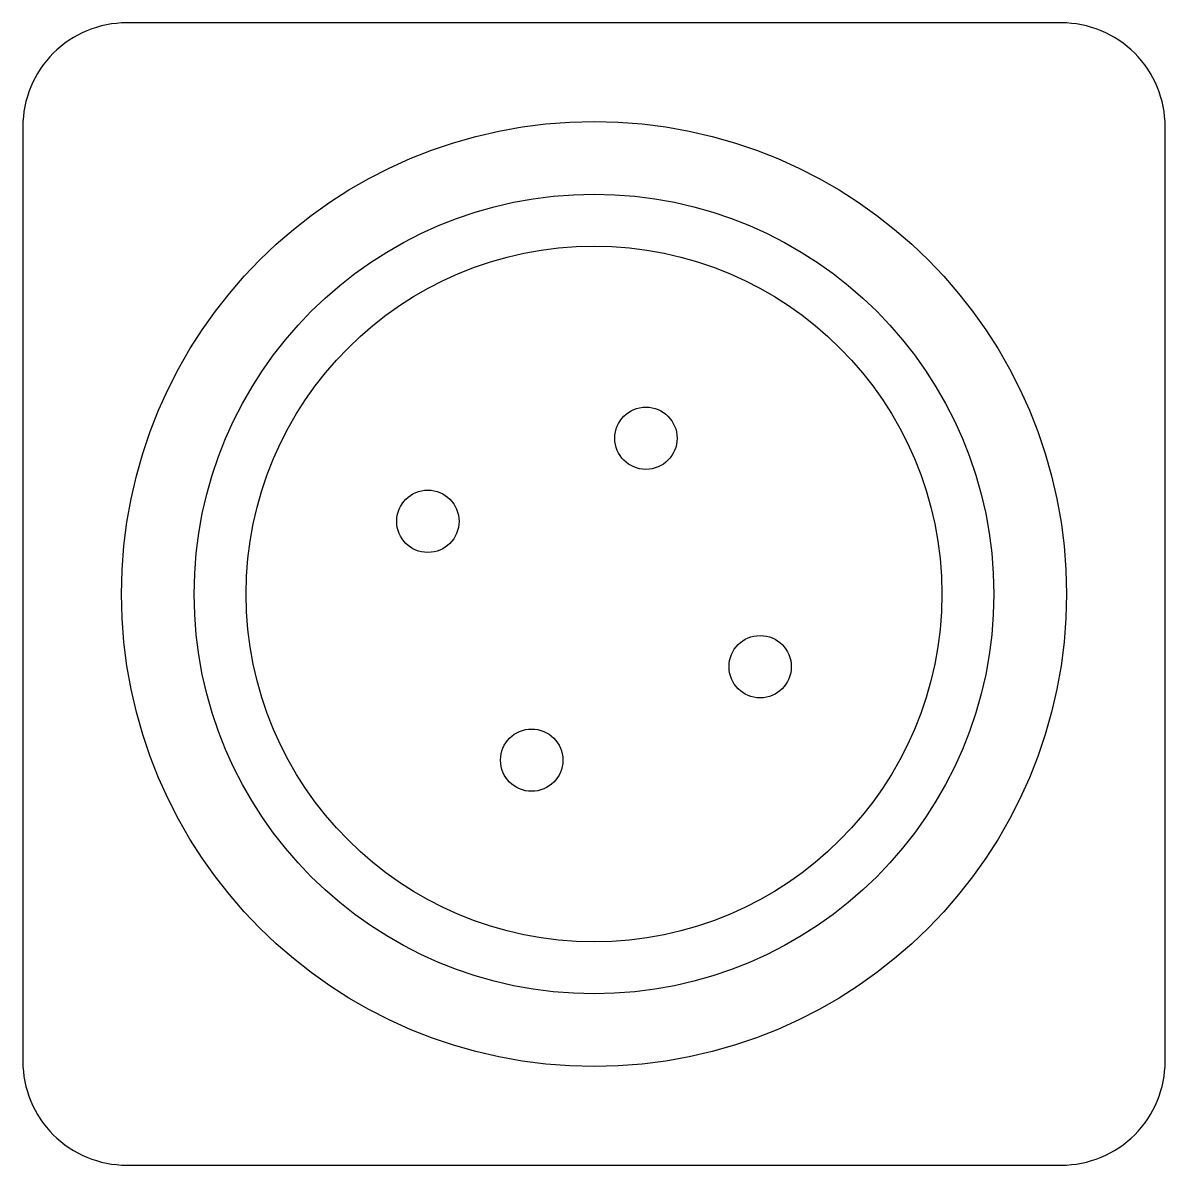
# Model space of a CAD drawing. Header units: millimetres. Extents: x 35 to 145, y 35 to 145.
import ezdxf

# ---------------------------------------------------------------- set-up
doc = ezdxf.new("R2010")
doc.units = ezdxf.units.MM
for name, color, linetype in [('2TPocket', 130, 'Continuous'), ('Hole', 210, 'Continuous'), ('Outline', 50, 'Continuous')]:
    doc.layers.add(name, color=color, linetype=linetype)

msp = doc.modelspace()

# ---------------------------------------------------------------- linework, layer by layer
at = {"layer": '2TPocket'}
for radius in [45.5, 38.5, 33.5]:
    msp.add_circle((90, 90), radius, dxfattribs=at)
at = {"layer": 'Hole'}
for centre in [(95, 105), (74, 97), (106, 83), (84, 74)]:
    msp.add_circle(centre, 3, dxfattribs=at)
at = {"layer": 'Outline'}
msp.add_lwpolyline([(135, 35, 0.414214), (145, 45), (145, 135, 0.414214), (135, 145), (45, 145, 0.414214), (35, 135), (35, 45, 0.414214), (45, 35)], format="xyb", close=True, dxfattribs=at)

doc.saveas('drawing.dxf')
